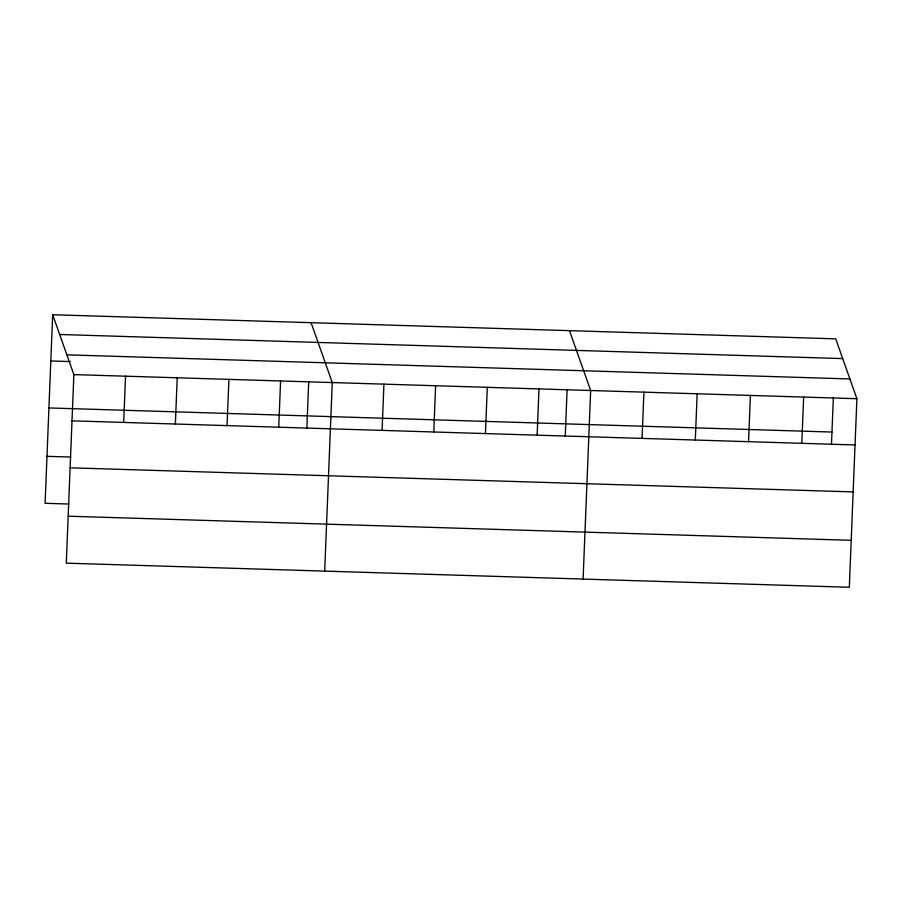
<?xml version="1.0" encoding="UTF-8"?>
<svg xmlns="http://www.w3.org/2000/svg" width="902" height="902" viewBox="0 0 902 902"><rect width="100%" height="100%" fill="white"/><g stroke="black" fill="none" stroke-linecap="round" stroke-linejoin="round"><path stroke-width="1.35" d="M52.677 314.73L73.863 374.601L66.286 563.152L849.323 587.27L856.9 398.707L835.714 338.848L52.677 314.73L45.1 503.293L68.845 504.026M123.687 422.44L125.547 376.19M175.36 424.03L177.22 377.78M227.045 425.62L228.905 379.37M278.729 427.21L280.59 380.96M306.838 428.337L308.721 381.366M324.686 571.113L332.263 382.549L311.077 322.69M382.087 430.389L383.948 384.139M433.772 431.99L435.621 385.74M485.445 433.58L487.305 387.33M537.13 435.17L538.99 388.92M565.238 436.297L567.121 389.326M583.098 579.073L590.663 390.51L569.478 330.651M642.055 438.395L643.915 392.156M695.307 440.041L697.156 393.791M748.547 441.676L750.408 395.426M801.799 443.322L803.648 397.072M831.464 444.494L833.358 397.523M59.667 334.484L842.705 358.601M66.872 354.836L849.909 378.953M50.816 360.98L70.367 361.578M73.863 374.601L856.9 398.707M48.933 407.941L831.971 432.058M72.002 420.839L855.04 444.957M46.983 456.333L70.728 457.055M70.119 467.811L853.157 491.917M68.18 516.192L851.217 540.309"/></g></svg>
